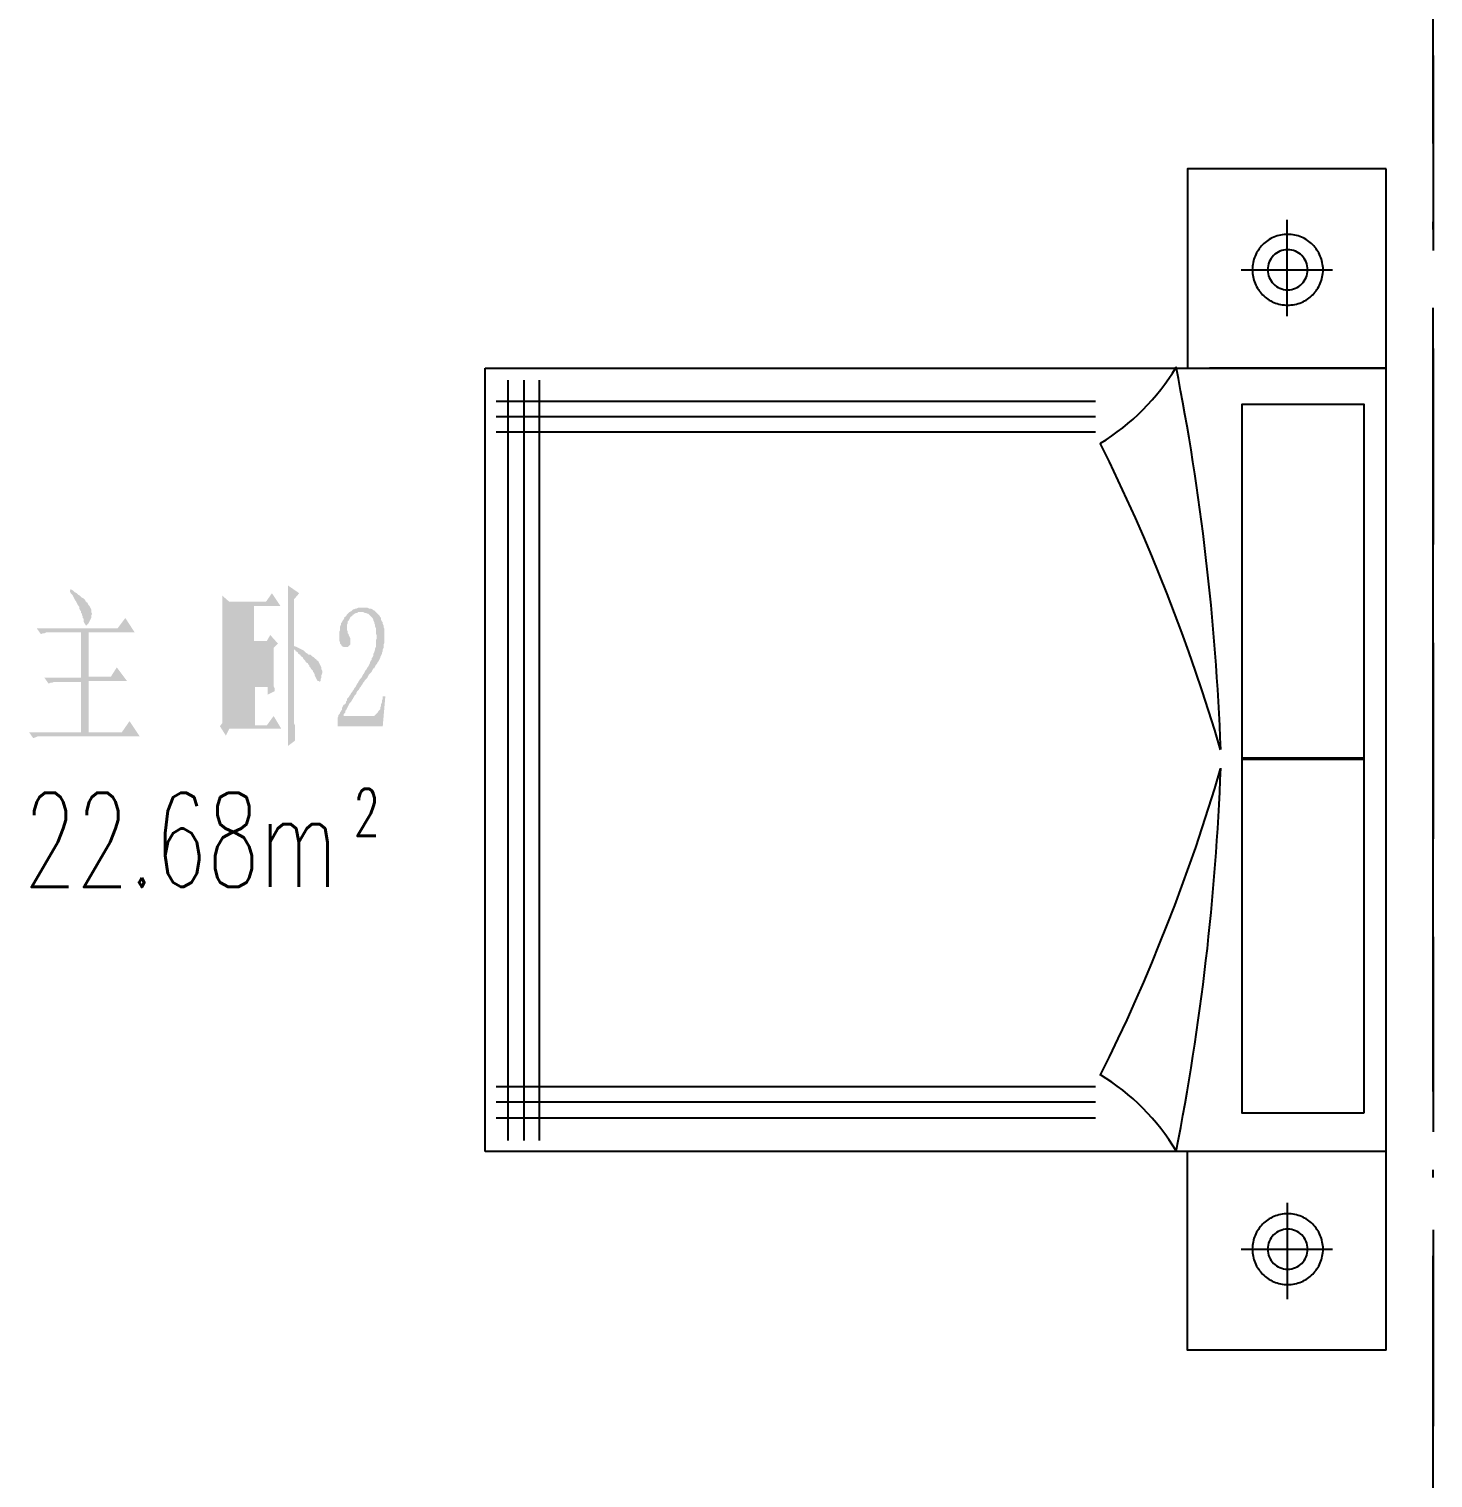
# Model space of a CAD drawing. Header units: millimetres. Extents: x -1120 to 100154, y -9529 to 14223.
# Drawn here: x 52305 to 55889, y 152 to 3852 of the extents above; entities that cross this region are included whole.
import ezdxf

# ---------------------------------------------------------------- set-up
doc = ezdxf.new("R2010")
doc.units = ezdxf.units.MM
doc.linetypes.add('DOTE', pattern=[2.42, 2, -0.2, 0.02, -0.2])
for name, color, linetype in [('A-DOTE', 1, 'Continuous'), ('A-房间名称', 7, 'Continuous'), ('A-立面看线', 7, 'Continuous')]:
    doc.layers.add(name, color=color, linetype=linetype)
doc.styles.add('_TCH_WINDOW', font='SIMPLEX', dxfattribs={"bigfont": 'GBCBIG'})

msp = doc.modelspace()

# ---------------------------------------------------------------- hatches: boundary and pattern name
at = {"layer": 'A-立面看线'}
for points in [[(52411.3, 2422), (52413.5, 2419.8), (52417.8, 2417.6), (52422.2, 2413.3), (52426.5, 2411.1), (52428.7, 2408.9), (52430.9, 2406.8), (52435.2, 2404.6), (52437.4, 2402.4), (52439.6, 2400.2), (52443.9, 2398.1), (52446.1, 2395.9), (52448.3, 2393.7), (52448.3, 2391.5), (52450.5, 2389.4), (52452.6, 2387.2), (52454.8, 2387.2), (52454.8, 2385), (52457, 2380.6), (52459.2, 2378.5), (52461.3, 2374.1), (52463.5, 2369.8), (52463.5, 2365.4), (52463.5, 2363.2), (52465.7, 2358.9), (52463.5, 2354.5), (52463.5, 2352.4), (52463.5, 2348), (52461.3, 2343.7), (52459.2, 2339.3), (52457, 2335), (52454.8, 2332.8), (52452.6, 2330.6), (52450.5, 2328.4), (52448.3, 2330.6), (52448.3, 2332.8), (52446.1, 2335), (52443.9, 2339.3), (52443.9, 2345.8), (52441.7, 2348), (52441.7, 2350.2), (52441.7, 2352.4), (52439.6, 2356.7), (52439.6, 2358.9), (52437.4, 2361.1), (52437.4, 2365.4), (52435.2, 2367.6), (52433, 2371.9), (52433, 2376.3), (52430.9, 2378.5), (52428.7, 2382.8), (52426.5, 2387.2), (52424.3, 2391.5), (52422.2, 2393.7), (52420, 2398.1), (52417.8, 2402.4), (52415.6, 2406.8), (52411.3, 2411.1), (52409.1, 2415.5), (52409.1, 2417.6), (52411.3, 2422)], [(52929.2, 2200), (52929.2, 2195.7), (52929.2, 2191.3), (52929.2, 2187), (52929.2, 2182.6), (52929.2, 2178.3), (52929.2, 2173.9), (52931.4, 2169.6), (52931.4, 2163), (52931.4, 2160.9), (52914, 2152.2), (52914, 2171.7), (52881.3, 2171.7), (52881.3, 2073.8), (52911.8, 2073.8), (52929.2, 2097.8), (52948.8, 2065.1), (52816, 2065.1), (52807.3, 2047.7), (52792.1, 2071.6), (52798.6, 2080.3), (52798.6, 2356.7), (52798.6, 2361.1), (52798.6, 2365.4), (52798.6, 2369.8), (52798.6, 2374.1), (52798.6, 2378.5), (52798.6, 2382.8), (52798.6, 2387.2), (52798.6, 2391.5), (52798.6, 2395.9), (52798.6, 2400.2), (52798.6, 2404.6), (52816, 2389.4), (52909.6, 2389.4), (52924.8, 2411.1), (52946.6, 2378.5), (52879.1, 2378.5), (52879.1, 2289.3), (52911.8, 2289.3), (52920.5, 2304.5), (52940.1, 2282.7), (52929.2, 2271.8), (52929.2, 2200)], [(52966.2, 2376.3), (52966.2, 2380.6), (52966.2, 2385), (52966.2, 2389.4), (52966.2, 2391.5), (52966.2, 2395.9), (52966.2, 2400.2), (52966.2, 2406.8), (52966.2, 2411.1), (52966.2, 2415.5), (52966.2, 2419.8), (52966.2, 2426.3), (52966.2, 2430.7), (52994.5, 2411.1), (52981.4, 2395.9), (52981.4, 2276.2), (52987.9, 2274), (52992.3, 2271.8), (52996.7, 2269.7), (53001, 2267.5), (53005.4, 2265.3), (53009.7, 2261), (53011.9, 2258.8), (53016.2, 2256.6), (53018.4, 2254.4), (53022.8, 2254.4), (53024.9, 2252.3), (53027.1, 2250.1), (53031.5, 2247.9), (53033.6, 2245.7), (53035.8, 2243.6), (53038, 2243.6), (53038, 2241.4), (53040.2, 2239.2), (53042.4, 2239.2), (53042.4, 2237), (53044.5, 2237), (53044.5, 2234.9), (53044.5, 2234.9), (53046.7, 2230.5), (53048.9, 2226.1), (53051.1, 2221.8), (53051.1, 2217.4), (53053.2, 2213.1), (53053.2, 2210.9), (53053.2, 2210.9), (53053.2, 2206.6), (53051.1, 2202.2), (53051.1, 2197.9), (53051.1, 2195.7), (53048.9, 2191.3), (53048.9, 2187), (53046.7, 2184.8), (53046.7, 2184.8), (53044.5, 2187), (53042.4, 2187), (53040.2, 2189.2), (53038, 2193.5), (53035.8, 2197.9), (53033.6, 2202.2), (53033.6, 2204.4), (53031.5, 2208.7), (53029.3, 2210.9), (53029.3, 2213.1), (53027.1, 2215.3), (53024.9, 2217.4), (53022.8, 2221.8), (53020.6, 2224), (53020.6, 2226.1), (53018.4, 2228.3), (53016.2, 2232.7), (53011.9, 2234.9), (53009.7, 2239.2), (53007.5, 2241.4), (53005.4, 2243.6), (53003.2, 2247.9), (52998.8, 2250.1), (52996.7, 2254.4), (52992.3, 2256.6), (52990.1, 2261), (52985.8, 2263.1), (52983.6, 2267.5), (52981.4, 2267.5), (52981.4, 2084.7), (52981.4, 2082.5), (52981.4, 2078.2), (52983.6, 2073.8), (52983.6, 2069.5), (52983.6, 2065.1), (52983.6, 2060.8), (52983.6, 2056.4), (52983.6, 2052.1), (52983.6, 2047.7), (52983.6, 2041.2), (52983.6, 2036.8), (52983.6, 2034.7), (52966.2, 2021.6), (52966.2, 2028.1), (52966.2, 2032.5), (52966.2, 2036.8), (52966.2, 2043.4), (52966.2, 2047.7), (52966.2, 2052.1), (52966.2, 2056.4), (52966.2, 2060.8), (52966.2, 2065.1), (52966.2, 2067.3), (52966.2, 2071.6), (52966.2, 2073.8), (52966.2, 2376.3)], [(52816, 2378.5), (52816, 2289.3), (52863.9, 2289.3), (52863.9, 2378.5), (52816, 2378.5)], [(53192.5, 2298), (53192.5, 2302.3), (53190.3, 2308.8), (53190.3, 2313.2), (53190.3, 2317.5), (53190.3, 2321.9), (53188.1, 2326.2), (53188.1, 2330.6), (53186, 2335), (53186, 2337.1), (53183.8, 2341.5), (53183.8, 2343.7), (53181.6, 2348), (53179.4, 2350.2), (53177.3, 2352.4), (53175.1, 2354.5), (53172.9, 2356.7), (53170.7, 2358.9), (53168.6, 2358.9), (53164.2, 2361.1), (53162, 2361.1), (53157.7, 2363.2), (53155.5, 2363.2), (53151.2, 2363.2), (53149, 2363.2), (53144.6, 2363.2), (53142.5, 2361.1), (53140.3, 2361.1), (53135.9, 2358.9), (53133.7, 2356.7), (53131.6, 2356.7), (53129.4, 2352.4), (53127.2, 2352.4), (53125, 2350.2), (53122.9, 2345.8), (53120.7, 2341.5), (53118.5, 2339.3), (53118.5, 2335), (53116.3, 2330.6), (53116.3, 2326.2), (53116.3, 2321.9), (53116.3, 2321.9), (53116.3, 2317.5), (53118.5, 2313.2), (53118.5, 2308.8), (53120.7, 2306.7), (53120.7, 2304.5), (53122.9, 2300.1), (53125, 2295.8), (53125, 2293.6), (53125, 2291.4), (53125, 2284.9), (53125, 2280.5), (53122.9, 2278.4), (53120.7, 2276.2), (53118.5, 2274), (53114.2, 2274), (53112, 2274), (53109.8, 2274), (53107.6, 2274), (53103.3, 2276.2), (53101.1, 2280.5), (53101.1, 2280.5), (53098.9, 2282.7), (53098.9, 2287.1), (53096.8, 2289.3), (53096.8, 2295.8), (53096.8, 2300.1), (53096.8, 2304.5), (53096.8, 2308.8), (53096.8, 2313.2), (53098.9, 2317.5), (53098.9, 2321.9), (53098.9, 2326.2), (53101.1, 2330.6), (53101.1, 2335), (53103.3, 2337.1), (53105.5, 2341.5), (53107.6, 2343.7), (53109.8, 2348), (53109.8, 2350.2), (53114.2, 2352.4), (53116.3, 2356.7), (53118.5, 2358.9), (53120.7, 2361.1), (53122.9, 2363.2), (53127.2, 2365.4), (53129.4, 2367.6), (53131.6, 2369.8), (53133.7, 2369.8), (53138.1, 2371.9), (53140.3, 2371.9), (53144.6, 2374.1), (53146.8, 2374.1), (53149, 2374.1), (53153.3, 2374.1), (53155.5, 2374.1), (53157.7, 2374.1), (53162, 2374.1), (53166.4, 2374.1), (53168.6, 2374.1), (53172.9, 2371.9), (53175.1, 2371.9), (53177.3, 2371.9), (53181.6, 2369.8), (53183.8, 2367.6), (53186, 2367.6), (53188.1, 2365.4), (53190.3, 2363.2), (53192.5, 2361.1), (53194.7, 2358.9), (53196.9, 2356.7), (53199, 2354.5), (53201.2, 2350.2), (53203.4, 2348), (53203.4, 2343.7), (53205.6, 2339.3), (53207.7, 2337.1), (53207.7, 2332.8), (53209.9, 2328.4), (53209.9, 2324.1), (53212.1, 2319.7), (53212.1, 2315.4), (53212.1, 2311), (53212.1, 2306.7), (53212.1, 2302.3), (53212.1, 2302.3), (53212.1, 2298), (53212.1, 2293.6), (53212.1, 2289.3), (53212.1, 2284.9), (53209.9, 2280.5), (53209.9, 2276.2), (53209.9, 2271.8), (53207.7, 2267.5), (53207.7, 2263.1), (53205.6, 2258.8), (53205.6, 2256.6), (53203.4, 2252.3), (53201.2, 2247.9), (53201.2, 2245.7), (53199, 2241.4), (53196.9, 2237), (53194.7, 2234.9), (53192.5, 2230.5), (53190.3, 2228.3), (53188.1, 2224), (53186, 2219.6), (53183.8, 2219.6), (53181.6, 2215.3), (53179.4, 2210.9), (53175.1, 2206.6), (53172.9, 2204.4), (53170.7, 2200), (53168.6, 2195.7), (53164.2, 2191.3), (53162, 2189.2), (53159.9, 2184.8), (53157.7, 2182.6), (53155.5, 2178.3), (53153.3, 2176.1), (53151.2, 2171.7), (53149, 2169.6), (53146.8, 2165.2), (53144.6, 2163), (53142.5, 2160.9), (53140.3, 2156.5), (53140.3, 2154.3), (53138.1, 2152.2), (53135.9, 2150), (53133.7, 2145.6), (53131.6, 2143.5), (53131.6, 2141.3), (53129.4, 2139.1), (53127.2, 2134.8), (53122.9, 2130.4), (53120.7, 2126), (53118.5, 2121.7), (53116.3, 2117.3), (53114.2, 2113), (53112, 2110.8), (53112, 2106.5), (53109.8, 2104.3), (53107.6, 2102.1), (53107.6, 2099.9), (53107.6, 2097.8), (53107.6, 2097.8), (53179.4, 2097.8), (53181.6, 2097.8), (53186, 2097.8), (53188.1, 2099.9), (53190.3, 2102.1), (53192.5, 2104.3), (53194.7, 2106.5), (53196.9, 2110.8), (53199, 2113), (53201.2, 2115.2), (53201.2, 2119.5), (53203.4, 2123.9), (53203.4, 2128.2), (53205.6, 2132.6), (53205.6, 2136.9), (53207.7, 2141.3), (53207.7, 2145.6), (53207.7, 2147.8), (53214.3, 2147.8), (53207.7, 2071.6), (53092.4, 2071.6), (53092.4, 2093.4), (53094.6, 2097.8), (53094.6, 2099.9), (53096.8, 2102.1), (53098.9, 2106.5), (53101.1, 2110.8), (53103.3, 2113), (53103.3, 2117.3), (53105.5, 2121.7), (53107.6, 2126), (53112, 2128.2), (53114.2, 2132.6), (53114.2, 2134.8), (53116.3, 2136.9), (53116.3, 2141.3), (53118.5, 2143.5), (53120.7, 2145.6), (53122.9, 2150), (53125, 2152.2), (53127.2, 2156.5), (53129.4, 2158.7), (53131.6, 2163), (53133.7, 2165.2), (53135.9, 2169.6), (53138.1, 2171.7), (53140.3, 2176.1), (53142.5, 2180.4), (53144.6, 2182.6), (53146.8, 2187), (53149, 2191.3), (53151.2, 2193.5), (53153.3, 2195.7), (53155.5, 2200), (53157.7, 2204.4), (53159.9, 2206.6), (53162, 2210.9), (53164.2, 2215.3), (53166.4, 2217.4), (53168.6, 2221.8), (53170.7, 2224), (53172.9, 2228.3), (53175.1, 2232.7), (53175.1, 2234.9), (53177.3, 2239.2), (53179.4, 2241.4), (53179.4, 2245.7), (53181.6, 2247.9), (53183.8, 2252.3), (53183.8, 2256.6), (53186, 2261), (53188.1, 2267.5), (53188.1, 2269.7), (53190.3, 2274), (53190.3, 2278.4), (53190.3, 2282.7), (53190.3, 2287.1), (53190.3, 2291.4), (53192.5, 2295.8), (53192.5, 2298), (53192.5, 2298)], [(52324.2, 2321.9), (52531, 2321.9), (52550.6, 2348), (52574.5, 2311), (52457, 2311), (52457, 2197.9), (52513.6, 2197.9), (52528.8, 2221.8), (52554.9, 2187), (52457, 2187), (52457, 2056.4), (52541.8, 2056.4), (52561.4, 2084.7), (52587.5, 2045.5), (52346, 2045.5), (52341.6, 2045.5), (52339.5, 2045.5), (52335.1, 2045.5), (52332.9, 2045.5), (52328.6, 2045.5), (52326.4, 2045.5), (52322.1, 2043.4), (52319.9, 2043.4), (52317.7, 2041.2), (52315.5, 2041.2), (52304.7, 2056.4), (52437.4, 2056.4), (52437.4, 2184.8), (52383, 2184.8), (52380.8, 2184.8), (52376.5, 2184.8), (52374.3, 2184.8), (52369.9, 2184.8), (52367.8, 2184.8), (52363.4, 2182.6), (52361.2, 2182.6), (52359.1, 2182.6), (52354.7, 2180.4), (52354.7, 2180.4), (52343.8, 2195.7), (52437.4, 2195.7), (52437.4, 2311), (52363.4, 2311), (52361.2, 2311), (52356.9, 2311), (52354.7, 2311), (52350.4, 2311), (52348.2, 2311), (52343.8, 2308.8), (52341.6, 2308.8), (52339.5, 2308.8), (52335.1, 2306.7), (52335.1, 2306.7), (52324.2, 2321.9)], [(52816, 2278.4), (52816, 2182.6), (52914, 2182.6), (52914, 2278.4), (52816, 2278.4)], [(52816, 2171.7), (52816, 2073.8), (52863.9, 2073.8), (52863.9, 2171.7), (52816, 2171.7)]]:
    msp.add_hatch(color=256, dxfattribs=at).paths.add_polyline_path(points)

# ---------------------------------------------------------------- linework, layer by layer
at = {"layer": 'A-DOTE', "linetype": 'DOTE', "ltscale": 1000}
msp.add_line((55888.7, -3700.5), (55888.7, 7220.3), dxfattribs=at)
at = {"layer": 'A-立面看线'}
for points in [[(55888.7, 3784.2), (55888.7, 3285.9)], [(55769, 3494.8), (55262, 3494.8), (55262, 2985.6)], [(55769, 2985.6), (55769, 3494.8)], [(55516.6, 3118.3), (55516.6, 3364.2)], [(55517.7, 3327.3), (55513, 3327.1), (55508.4, 3326.8), (55503.9, 3326.2), (55499.5, 3325.4), (55495.1, 3324.4), (55490.8, 3323.2), (55486.6, 3321.8), (55482.5, 3320.2), (55478.5, 3318.3), (55474.6, 3316.4), (55470.8, 3314.2), (55467.2, 3311.8), (55463.6, 3309.3), (55460.2, 3306.6), (55456.9, 3303.8), (55453.8, 3300.8), (55450.8, 3297.7), (55448, 3294.4), (55445.3, 3291), (55442.8, 3287.4), (55440.4, 3283.8), (55438.3, 3280), (55436.3, 3276.1), (55434.4, 3272.1), (55432.8, 3268), (55431.4, 3263.8), (55430.2, 3259.5), (55429.2, 3255.1), (55428.4, 3250.7), (55427.8, 3246.2), (55427.5, 3241.6), (55427.4, 3236.9), (55427.5, 3232.3), (55427.8, 3227.7), (55428.4, 3223.2), (55429.2, 3218.7), (55430.2, 3214.4), (55431.4, 3210.1), (55432.8, 3205.9), (55434.4, 3201.8), (55436.3, 3197.8), (55438.3, 3193.9), (55440.4, 3190.1), (55442.8, 3186.5), (55445.3, 3182.9), (55448, 3179.5), (55450.8, 3176.2), (55453.8, 3173.1), (55456.9, 3170.1), (55460.2, 3167.3), (55463.6, 3164.6), (55467.2, 3162.1), (55470.8, 3159.7), (55474.6, 3157.5), (55478.5, 3155.5), (55482.5, 3153.7), (55486.6, 3152.1), (55490.8, 3150.7), (55495.1, 3149.5), (55499.5, 3148.5), (55503.9, 3147.7), (55508.4, 3147.1), (55513, 3146.8), (55517.7, 3146.6), (55522.3, 3146.8), (55526.9, 3147.1), (55531.4, 3147.7), (55535.9, 3148.5), (55540.2, 3149.5), (55544.5, 3150.7), (55548.7, 3152.1), (55552.8, 3153.7), (55556.8, 3155.5), (55560.7, 3157.5), (55564.5, 3159.7), (55568.2, 3162.1), (55571.7, 3164.6), (55575.1, 3167.3), (55578.4, 3170.1), (55581.5, 3173.1), (55584.5, 3176.2), (55587.3, 3179.5), (55590, 3182.9), (55592.5, 3186.5), (55594.9, 3190.1), (55597.1, 3193.9), (55599.1, 3197.8), (55600.9, 3201.8), (55602.5, 3205.9), (55603.9, 3210.1), (55605.1, 3214.4), (55606.1, 3218.7), (55606.9, 3223.2), (55607.5, 3227.7), (55607.9, 3232.3), (55608, 3236.9), (55607.9, 3241.6), (55607.5, 3246.2), (55606.9, 3250.7), (55606.1, 3255.1), (55605.1, 3259.5), (55603.9, 3263.8), (55602.5, 3268), (55600.9, 3272.1), (55599.1, 3276.1), (55597.1, 3280), (55594.9, 3283.8), (55592.5, 3287.4), (55590, 3291), (55587.3, 3294.4), (55584.5, 3297.7), (55581.5, 3300.8), (55578.4, 3303.8), (55575.1, 3306.6), (55571.7, 3309.3), (55568.2, 3311.8), (55564.5, 3314.2), (55560.7, 3316.4), (55556.8, 3318.3), (55552.8, 3320.2), (55548.7, 3321.8), (55544.5, 3323.2), (55540.2, 3324.4), (55535.9, 3325.4), (55531.4, 3326.2), (55526.9, 3326.8), (55522.3, 3327.1), (55517.7, 3327.3)], [(55517.7, 3288.1), (55512.4, 3287.8), (55507.4, 3287), (55502.5, 3285.8), (55497.8, 3284.1), (55493.3, 3281.9), (55489.1, 3279.3), (55485.1, 3276.4), (55481.5, 3273.1), (55478.2, 3269.5), (55475.3, 3265.5), (55472.7, 3261.3), (55470.5, 3256.8), (55468.8, 3252.2), (55467.6, 3247.2), (55466.8, 3242.2), (55466.5, 3236.9), (55466.8, 3231.7), (55467.6, 3226.6), (55468.8, 3221.7), (55470.5, 3217), (55472.7, 3212.6), (55475.3, 3208.4), (55478.2, 3204.4), (55481.5, 3200.8), (55485.1, 3197.5), (55489.1, 3194.5), (55493.3, 3192), (55497.8, 3189.8), (55502.5, 3188.1), (55507.4, 3186.8), (55512.4, 3186.1), (55517.7, 3185.8), (55522.9, 3186.1), (55528, 3186.8), (55532.9, 3188.1), (55537.6, 3189.8), (55542, 3192), (55546.3, 3194.5), (55550.2, 3197.5), (55553.8, 3200.8), (55557.1, 3204.4), (55560.1, 3208.4), (55562.6, 3212.6), (55564.8, 3217), (55566.5, 3221.7), (55567.8, 3226.6), (55568.5, 3231.7), (55568.8, 3236.9), (55568.5, 3242.2), (55567.8, 3247.2), (55566.5, 3252.2), (55564.8, 3256.8), (55562.6, 3261.3), (55560.1, 3265.5), (55557.1, 3269.5), (55553.8, 3273.1), (55550.2, 3276.4), (55546.3, 3279.3), (55542, 3281.9), (55537.6, 3284.1), (55532.9, 3285.8), (55528, 3287), (55522.9, 3287.8), (55517.7, 3288.1)], [(55631.9, 3235.9), (55399.1, 3235.9)], [(55262, 3155.3), (55262, 3155.3)], [(55888.7, 3035.7), (55888.7, 2535.2)], [(53468.9, 985.8), (53468.9, 2985.6)], [(53468.9, 2985.6), (55769, 2985.6)], [(55039.7, 2793.9), (55054.4, 2803.2), (55068.8, 2812.9), (55082.8, 2823), (55096.6, 2833.5), (55110, 2844.4), (55123, 2855.7), (55135.7, 2867.3), (55148.1, 2879.4), (55160.1, 2891.8), (55171.7, 2904.5), (55182.9, 2917.7), (55193.7, 2931.1), (55204.2, 2944.9), (55214.2, 2959), (55223.9, 2973.4), (55233.1, 2988.1)], [(55346.8, 2011.9), (55345.6, 2042.6), (55344.2, 2073.4), (55342.6, 2104.2), (55341, 2134.9), (55339.1, 2165.6), (55337.1, 2196.4), (55335, 2227.1), (55332.7, 2257.8), (55330.3, 2288.4), (55327.7, 2319.1), (55325, 2349.8), (55322.1, 2380.4), (55319, 2411), (55315.9, 2441.6), (55312.5, 2472.2), (55309, 2502.8), (55305.4, 2533.4), (55301.6, 2563.9), (55297.7, 2594.4), (55293.6, 2624.9), (55289.3, 2655.4), (55285, 2685.9), (55280.4, 2716.3), (55275.7, 2746.8), (55270.9, 2777.2), (55265.9, 2807.5), (55260.8, 2837.9), (55255.5, 2868.2), (55250.1, 2898.5), (55244.5, 2928.8), (55238.8, 2959.1), (55232.9, 2989.3)], [(55769, 2985.6), (55318.5, 2985.6)], [(55769, 985.8), (55769, 2985.6)], [(53527.6, 1014.1), (53527.6, 2955.1)], [(53569, 1014.1), (53569, 2955.1)], [(53608.1, 1014.1), (53608.1, 2955.1)], [(55027, 2900.7), (53497.2, 2900.7)], [(55712.4, 1986.8), (55401.2, 1986.8), (55401.2, 2894.2), (55712.4, 2894.2), (55712.4, 1986.8)], [(55027, 2861.6), (53497.2, 2861.6)], [(55027, 2822.4), (53497.2, 2822.4)], [(55346.5, 2011.2), (55331.4, 2061.7), (55315.7, 2111.9), (55299.5, 2162), (55282.8, 2211.9), (55265.5, 2261.6), (55247.6, 2311.1), (55229.2, 2360.4), (55210.2, 2409.4), (55190.7, 2458.3), (55170.7, 2507), (55150.1, 2555.4), (55129, 2603.6), (55107.4, 2651.6), (55085.2, 2699.3), (55062.5, 2746.8), (55039.2, 2794)], [(55888.7, 2284.9), (55888.7, 1784.4)], [(55039.4, 1179.9), (55062.7, 1227.2), (55085.4, 1274.7), (55107.6, 1322.4), (55129.2, 1370.4), (55150.3, 1418.6), (55170.9, 1467), (55190.9, 1515.7), (55210.4, 1564.5), (55229.4, 1613.6), (55247.8, 1662.9), (55265.6, 1712.4), (55282.9, 1762.1), (55299.7, 1812), (55315.9, 1862.1), (55331.5, 1912.3), (55346.6, 1962.8)], [(55233, 987), (55238.9, 1017.3), (55244.6, 1047.5), (55250.2, 1077.8), (55255.6, 1108.1), (55260.9, 1138.4), (55266, 1168.8), (55271, 1199.2), (55275.8, 1229.6), (55280.5, 1260), (55285, 1290.4), (55289.4, 1320.9), (55293.7, 1351.4), (55297.7, 1381.9), (55301.7, 1412.4), (55305.5, 1442.9), (55309.1, 1473.5), (55312.6, 1504.1), (55315.9, 1534.7), (55319.1, 1565.3), (55322.1, 1595.9), (55325, 1626.6), (55327.8, 1657.2), (55330.3, 1687.9), (55332.8, 1718.6), (55335, 1749.3), (55337.2, 1780), (55339.2, 1810.7), (55341, 1841.4), (55342.7, 1872.2), (55344.2, 1902.9), (55345.6, 1933.7), (55346.8, 1964.5)], [(55712.4, 1083.7), (55401.2, 1083.7), (55401.2, 1991.1), (55712.4, 1991.1), (55712.4, 1083.7)], [(55888.7, 1534.1), (55888.7, 1035.8)], [(55027, 1151.2), (53497.2, 1151.2)], [(55233, 987.7), (55223.8, 1002.4), (55214.2, 1016.8), (55204.2, 1030.9), (55193.7, 1044.7), (55182.9, 1058.1), (55171.6, 1071.2), (55160, 1084), (55148, 1096.4), (55135.7, 1108.4), (55123, 1120.1), (55109.9, 1131.4), (55096.5, 1142.3), (55082.8, 1152.8), (55068.7, 1162.9), (55054.3, 1172.6), (55039.7, 1181.9)], [(55027, 1112), (53497.2, 1112)], [(55027, 1070.6), (53497.2, 1070.6)], [(55769, 985.8), (53468.9, 985.8)], [(55769, 478.7), (55262, 478.7), (55262, 985.8)], [(55769, 478.7), (55769, 985.8), (55349, 985.8)], [(55516.6, 855.2), (55516.6, 609.3)], [(55262, 818.2), (55262, 818.2)], [(55517.7, 826.9), (55513, 826.8), (55508.4, 826.5), (55503.9, 825.9), (55499.5, 825.1), (55495.1, 824.1), (55490.8, 822.9), (55486.6, 821.4), (55482.5, 819.8), (55478.5, 818), (55474.6, 816), (55470.8, 813.8), (55467.2, 811.5), (55463.6, 809), (55460.2, 806.3), (55456.9, 803.5), (55453.8, 800.5), (55450.8, 797.3), (55448, 794.1), (55445.3, 790.6), (55442.8, 787.1), (55440.4, 783.4), (55438.3, 779.7), (55436.3, 775.8), (55434.4, 771.8), (55432.8, 767.7), (55431.4, 763.5), (55430.2, 759.2), (55429.2, 754.8), (55428.4, 750.4), (55427.8, 745.8), (55427.5, 741.3), (55427.4, 736.6), (55427.5, 732), (55427.8, 727.4), (55428.4, 722.9), (55429.2, 718.4), (55430.2, 714), (55431.4, 709.8), (55432.8, 705.6), (55434.4, 701.5), (55436.3, 697.5), (55438.3, 693.6), (55440.4, 689.8), (55442.8, 686.1), (55445.3, 682.6), (55448, 679.2), (55450.8, 675.9), (55453.8, 672.8), (55456.9, 669.8), (55460.2, 666.9), (55463.6, 664.2), (55467.2, 661.7), (55470.8, 659.4), (55474.6, 657.2), (55478.5, 655.2), (55482.5, 653.4), (55486.6, 651.8), (55490.8, 650.4), (55495.1, 649.1), (55499.5, 648.1), (55503.9, 647.3), (55508.4, 646.8), (55513, 646.4), (55517.7, 646.3), (55522.3, 646.4), (55526.9, 646.8), (55531.4, 647.3), (55535.9, 648.1), (55540.2, 649.1), (55544.5, 650.4), (55548.7, 651.8), (55552.8, 653.4), (55556.8, 655.2), (55560.7, 657.2), (55564.5, 659.4), (55568.2, 661.7), (55571.7, 664.2), (55575.1, 666.9), (55578.4, 669.8), (55581.5, 672.8), (55584.5, 675.9), (55587.3, 679.2), (55590, 682.6), (55592.5, 686.1), (55594.9, 689.8), (55597.1, 693.6), (55599.1, 697.5), (55600.9, 701.5), (55602.5, 705.6), (55603.9, 709.8), (55605.1, 714), (55606.1, 718.4), (55606.9, 722.9), (55607.5, 727.4), (55607.9, 732), (55608, 736.6), (55607.9, 741.3), (55607.5, 745.8), (55606.9, 750.4), (55606.1, 754.8), (55605.1, 759.2), (55603.9, 763.5), (55602.5, 767.7), (55600.9, 771.8), (55599.1, 775.8), (55597.1, 779.7), (55594.9, 783.4), (55592.5, 787.1), (55590, 790.6), (55587.3, 794.1), (55584.5, 797.3), (55581.5, 800.5), (55578.4, 803.5), (55575.1, 806.3), (55571.7, 809), (55568.2, 811.5), (55564.5, 813.8), (55560.7, 816), (55556.8, 818), (55552.8, 819.8), (55548.7, 821.4), (55544.5, 822.9), (55540.2, 824.1), (55535.9, 825.1), (55531.4, 825.9), (55526.9, 826.5), (55522.3, 826.8), (55517.7, 826.9)], [(55517.7, 787.7), (55512.4, 787.5), (55507.4, 786.7), (55502.5, 785.4), (55497.8, 783.7), (55493.3, 781.6), (55489.1, 779), (55485.1, 776.1), (55481.5, 772.8), (55478.2, 769.1), (55475.3, 765.2), (55472.7, 761), (55470.5, 756.5), (55468.8, 751.8), (55467.6, 746.9), (55466.8, 741.8), (55466.5, 736.6), (55466.8, 731.4), (55467.6, 726.3), (55468.8, 721.4), (55470.5, 716.7), (55472.7, 712.2), (55475.3, 708), (55478.2, 704.1), (55481.5, 700.4), (55485.1, 697.1), (55489.1, 694.2), (55493.3, 691.6), (55497.8, 689.5), (55502.5, 687.8), (55507.4, 686.5), (55512.4, 685.7), (55517.7, 685.5), (55522.9, 685.7), (55528, 686.5), (55532.9, 687.8), (55537.6, 689.5), (55542, 691.6), (55546.3, 694.2), (55550.2, 697.1), (55553.8, 700.4), (55557.1, 704.1), (55560.1, 708), (55562.6, 712.2), (55564.8, 716.7), (55566.5, 721.4), (55567.8, 726.3), (55568.5, 731.4), (55568.8, 736.6), (55568.5, 741.8), (55567.8, 746.9), (55566.5, 751.8), (55564.8, 756.5), (55562.6, 761), (55560.1, 765.2), (55557.1, 769.1), (55553.8, 772.8), (55550.2, 776.1), (55546.3, 779), (55542, 781.6), (55537.6, 783.7), (55532.9, 785.4), (55528, 786.7), (55522.9, 787.5), (55517.7, 787.7)], [(55888.7, 785.6), (55888.7, 285.1)], [(55631.9, 735.5), (55399.1, 735.5)]]:
    msp.add_lwpolyline(points, dxfattribs=at)

# ---------------------------------------------------------------- texts
at = {"layer": 'A-房间名称', "style": '_TCH_WINDOW', "width": 0.65}
for s, height, p in [('22.68m', 240, (52291.5, 1661.6)), ('2', 120, (53133.5, 1791.6))]:
    msp.add_text(s, height=height, dxfattribs=at).set_placement(p)

doc.saveas('drawing.dxf')
